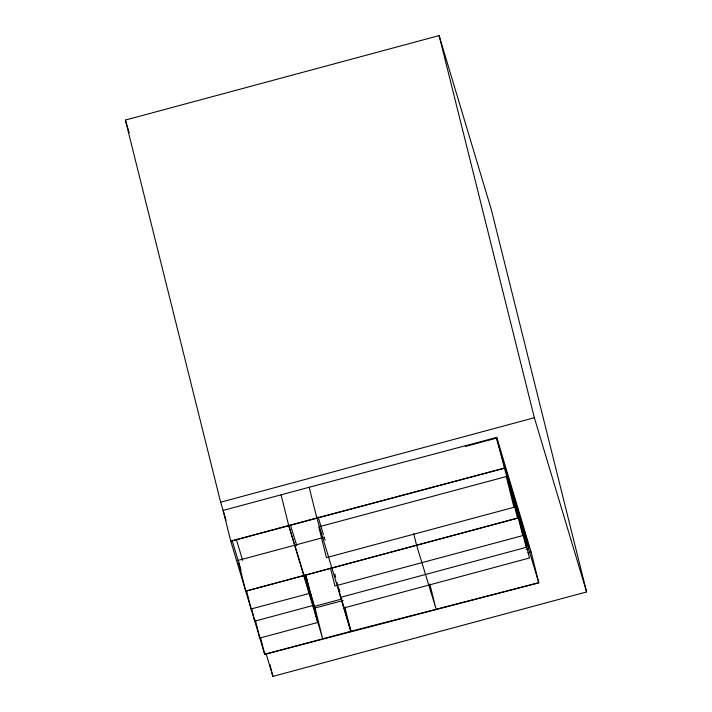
<?xml version="1.0" encoding="UTF-8"?>
<svg xmlns="http://www.w3.org/2000/svg" width="712" height="712" viewBox="0 0 712 712"><rect width="100%" height="100%" fill="white"/><g stroke="black" fill="none" stroke-linecap="round" stroke-linejoin="round"><path stroke-width="1.07" d="M226.051 520.267L220.64 502.209L125.392 120.07L439.108 35.6L491.36 209.791L586.608 591.93L272.892 676.4L265.887 653.038M220.64 502.209L534.347 417.739L586.608 591.93M309.177 487.257L223.105 510.433L230.768 541.182L264.713 654.328L538.77 582.763L531.107 552.014L496.727 437.417L309.177 487.257L316.84 518.007L350.874 631.277L538.77 582.763L504.39 468.167L496.727 437.417M465.256 446.513L496.3 438.156M509.854 487.391L517.517 518.14L245.756 591.156L238.093 560.406L324.049 537.337M336.972 582.496L340.674 597.332L526.177 547.359L518.514 516.609M313.209 606.695L341.03 599.21M526.186 549.352L529.399 548.489L496.611 439.215M317.801 622.448L305.653 574.646L317.801 622.448L259.827 638.059L255.341 620.036M245.756 591.156L517.517 518.14M310.138 591.699L315.015 607.968L343.211 600.528M344.795 606.891L350.874 631.277L264.713 654.328L260.485 637.365M527.886 552.841L531.107 552.014M290.576 525.536L296.797 545.659M281.071 494.822L288.734 525.572L313.316 605.396L254.763 621.158L251.585 608.44M350.874 631.277L340.674 597.332M318.077 516.876L323.479 534.854M324.111 536.973L325.064 540.141M288.734 525.572L322.678 638.717L315.015 607.968M125.392 120.07L129.219 132.815M236.259 539.135L242.623 560.353M232.032 540.203L241.03 570.187M439.108 35.6L534.347 417.739M521.807 527.245L529.47 557.994L343.834 607.977L341.19 597.377M515.087 504.844L522.75 535.593L334.952 586.003L330.457 567.971M429.817 584L435.895 608.386L416.591 545.312L413.69 533.653M339.081 588.895L339.873 592.072M334.863 574.014L335.655 577.192M305.208 575.332L309.702 593.354L251.105 608.974L246.61 590.951M269.946 664.563L272.892 676.4M316.84 518.007L230.768 541.182L504.39 468.167L316.84 518.007M506.277 476.559L318.771 526.88L326.434 557.63L513.939 507.309L506.277 476.559"/></g></svg>
